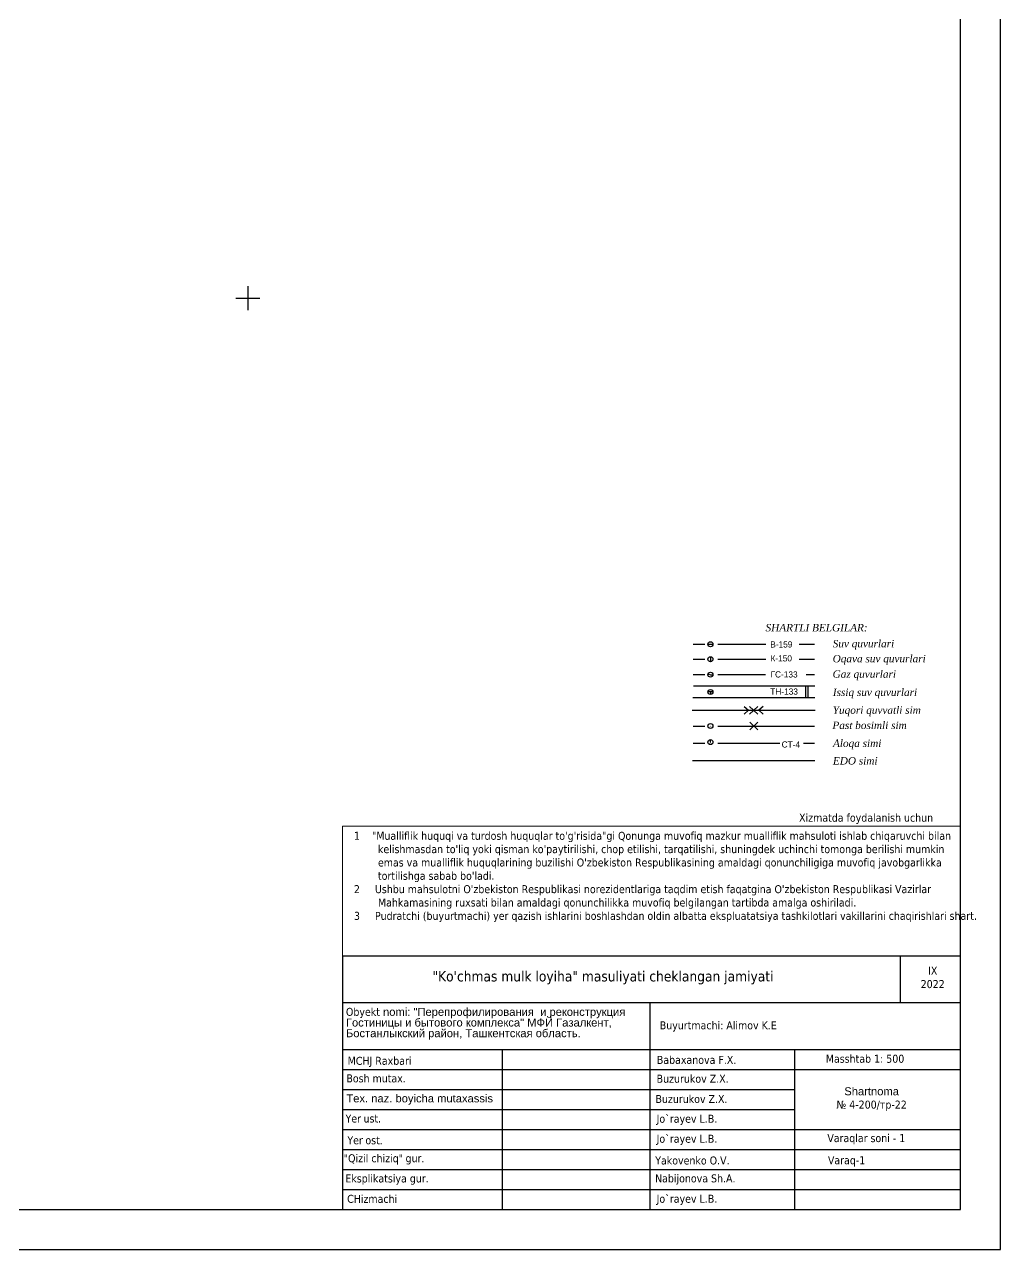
# Model space of a CAD drawing. Header units: millimetres. Extents: x 474337 to 1180020, y 4124662 to 4776603.
# Drawn here: x 946411 to 1068337, y 4124662 to 4277746 of the extents above; entities that cross this region are included whole.
import ezdxf

# ---------------------------------------------------------------- set-up
doc = ezdxf.new("R2010")
doc.units = ezdxf.units.MM
doc.layers.add('(001) Сетка', color=92, linetype='Continuous')
doc.layers.add('STAMP', color=7, linetype='Continuous')
doc.styles.add('Shtamp', font='tahoma.ttf')
doc.styles.add('STYLE1', font='timesi.ttf')
doc.linetypes.add('ZIGZAG', pattern='A,0.0001,-0.2,[131,ltypeshp.shx,S=0.2,R=0,X=-0.2,Y=0],-0.4,[131,ltypeshp.shx,S=0.2,R=180,X=0.2,Y=0],-0.2', length=0.8001)

# ---------------------------------------------------------------- blocks, each defined once
blk = doc.blocks.new('Setka')
at = {"layer": '(001) Сетка'}
for p, q in [((-1.5, 0), (1.5, 0)), ((0, 1.5), (0, -1.5))]:
    blk.add_line(p, q, dxfattribs=at)

msp = doc.modelspace()

# ---------------------------------------------------------------- linework, layer by layer
at = {"elevation": 1507990}
for points in [[(474337, 4718662), (474337, 4124662), (1068337, 4124662), (1068337, 4718662)], [(494337, 4713662), (494337, 4129662), (1063337, 4129662), (1063337, 4713662)]]:
    msp.add_lwpolyline(points, close=True, dxfattribs=at)
at = {"layer": 'STAMP', "color": 5}
for p, q in [((1029927, 4200294, 1507990), (1031391, 4200294, 1507990)), ((1033020, 4200294, 1507990), (1039012, 4200294, 1507990)), ((1043204, 4200294, 1507990), (1045113, 4200294, 1507990))]:
    msp.add_line(p, q, dxfattribs=at)
at = {"layer": 'STAMP'}
for p, q in [((1031787, 4200294, 1507990), (1032406, 4200294, 1507990)), ((1032097, 4198739, 1507990), (1032097, 4198119, 1507990)), ((1045127, 4195058, 1507990), (1029995, 4195058, 1507990)), ((1044012, 4193656, 1507990), (1044012, 4195045, 1507990)), ((1044312, 4193656, 1507990), (1044312, 4195045, 1507990)), ((1029898, 4193656, 1507990), (1045127, 4193656, 1507990)), ((1055851, 4155501, 1507990), (1055851, 4161312, 1507990))]:
    msp.add_line(p, q, dxfattribs=at)
at = {"layer": 'STAMP', "color": 22}
for p, q in [((1029927, 4198423, 1507990), (1031391, 4198423, 1507990)), ((1033021, 4198423, 1507990), (1039012, 4198423, 1507990)), ((1043204, 4198423, 1507990), (1045113, 4198423, 1507990))]:
    msp.add_line(p, q, dxfattribs=at)
at = {"layer": 'STAMP', "color": 30}
for p, q in [((1029927, 4196498, 1507990), (1031391, 4196498, 1507990)), ((1033021, 4196498, 1507990), (1038987, 4196498, 1507990)), ((1044055, 4196498, 1507990), (1045113, 4196498, 1507990))]:
    msp.add_line(p, q, dxfattribs=at)
at = {"layer": 'STAMP', "color": 1, "linetype": 'Continuous'}
for p, q in [((1029823, 4192046, 1507990), (1045183, 4192046, 1507990)), ((1036330, 4192520, 1507990), (1036842, 4192046, 1507990)), ((1036842, 4192046, 1507990), (1036330, 4191573, 1507990)), ((1036991, 4192520, 1507990), (1038015, 4191573, 1507990)), ((1038015, 4192520, 1507990), (1036991, 4191573, 1507990)), ((1038677, 4192520, 1507990), (1038164, 4192046, 1507990)), ((1038164, 4192046, 1507990), (1038677, 4191573, 1507990)), ((1029927, 4190078, 1507990), (1031396, 4190078, 1507990)), ((1033021, 4190078, 1507990), (1045113, 4190078, 1507990)), ((1037008, 4190552, 1507990), (1038032, 4189604, 1507990)), ((1038032, 4190552, 1507990), (1037008, 4189604, 1507990))]:
    msp.add_line(p, q, dxfattribs=at)
at = {"layer": 'STAMP', "color": 3}
for p, q in [((1029927, 4187941, 1507990), (1031391, 4187941, 1507990)), ((1033021, 4187941, 1507990), (1040774, 4187941, 1507990)), ((1043741, 4187941, 1507990), (1045113, 4187941, 1507990))]:
    msp.add_line(p, q, dxfattribs=at)
at = {"layer": 'STAMP', "linetype": 'Continuous', "elevation": 1507990}
for points in [[(1031844, 4194408), (1032339, 4194408)], [(1032097, 4194408), (1032097, 4194067)], [(1032097, 4188065), (1032097, 4188342)], [(1042588, 4147162), (1063337, 4147162)], [(1042588, 4139662), (1063337, 4139662)], [(986139, 4137162), (986139, 4129662)], [(1006097, 4137162), (1006097, 4129662)], [(1024531, 4137162), (1024531, 4129662)], [(1042588, 4137162), (1042588, 4129662)]]:
    msp.add_lwpolyline(points, dxfattribs=at)
at = {"layer": 'STAMP', "color": 1, "linetype": 'ZIGZAG', "elevation": 1507990}
msp.add_lwpolyline([(1029876, 4185785), (1045148, 4185785)], dxfattribs=at)
at = {"layer": 'STAMP', "linetype": 'Continuous', "lineweight": 0, "elevation": 1507990}
for points in [[(986139, 4177574), (1063337, 4177576)], [(986139, 4177574), (986139, 4161309)], [(1063337, 4161312), (1063337, 4177576)]]:
    msp.add_lwpolyline(points, dxfattribs=at)
at = {"layer": 'STAMP', "elevation": 1507990, "flags": 128}
for points in [[(1063337, 4161312), (989717, 4161312), (986139, 4161309)], [(986139, 4161309), (986139, 4137162)], [(1063337, 4129662), (1063337, 4161312)], [(1063337, 4155501), (990300, 4155501), (986139, 4155498)], [(1024531, 4155501), (1024531, 4137162)], [(986139, 4149662), (1063337, 4149662)], [(1006097, 4149662), (1006097, 4137162)], [(986139, 4147162), (1042588, 4147162)], [(986139, 4144662), (1042588, 4144662)], [(986139, 4142162), (1042588, 4142162)], [(986139, 4139662), (1042588, 4139662)], [(986139, 4137162), (1063337, 4137162)], [(986139, 4134662), (1063337, 4134662)], [(986139, 4132162), (1063337, 4132162)], [(986139, 4129662), (1063337, 4129662)]]:
    msp.add_lwpolyline(points, dxfattribs=at)
at = {"layer": 'STAMP', "elevation": 1507990}
msp.add_lwpolyline([(1042588, 4149662), (1042588, 4137162)], dxfattribs=at)
at = {"layer": 'STAMP', "linetype": 'Continuous'}
for centre in [(1032097, 4200294, 1507990), (1032097, 4198429, 1507990)]:
    msp.add_circle(centre, 310, dxfattribs=at)
at = {"layer": 'STAMP'}
for centre in [(1032095, 4196492, 1507990), (1032097, 4194334, 1507990), (1032097, 4190078, 1507990), (1032097, 4188065, 1507990)]:
    msp.add_circle(centre, 310, dxfattribs=at)
at = {"layer": 'STAMP', "linetype": 'Continuous'}
msp.add_spline([(1031785, 4196492, 1507990), (1031940, 4196544, 1507990), (1032095, 4196492, 1507990), (1032261, 4196443, 1507990), (1032405, 4196492, 1507990)], degree=3, dxfattribs=at)

# ---------------------------------------------------------------- block references
at = {"layer": '(001) Сетка', "xscale": 999.9999999813735, "yscale": 999.9999999813735, "zscale": 999.9999999813735}
msp.add_blockref('Setka', (974291, 4243540, -1510), dxfattribs=at)

# ---------------------------------------------------------------- texts
at = {"layer": 'STAMP', "linetype": 'Continuous'}
for s, height, style, p in [('SHARTLI BELGILAR:', 929.73, 'STYLE1', (1038984, 4201907, 1507990)), ('Suv quvurlari', 929.73, 'STYLE1', (1047374, 4199908, 1507990)), ('Oqava suv quvurlari ', 929.73, 'STYLE1', (1047372, 4198034, 1507990)), ('Gaz quvurlari', 929.73, 'STYLE1', (1047366, 4196106, 1507990)), ('Issiq suv quvurlari ', 929.73, 'STYLE1', (1047394, 4193830, 1507990)), ('Yuqori quvvatli sim', 929.73, 'STYLE1', (1047383, 4191604, 1507990)), ('Past bosimli sim', 929.73, 'STYLE1', (1047340, 4189702, 1507990)), ('Aloqa simi', 929.7, 'STYLE1', (1047411, 4187458, 1507990)), ('EDO simi', 929.7, 'STYLE1', (1047400, 4185266, 1507990)), ('"Ko\'chmas mulk loyiha" masuliyati cheklangan jamiyati', 1300, 'Shtamp', (997368, 4158160, 1507990)), ('Buyurtmachi: Alimov K.E  ', 1000, 'Shtamp', (1025769, 4152178, 1507990)), ('Babaxanova F.X.', 1000, 'Shtamp', (1025407, 4147859, 1507990)), ('Buzurukov Z.X.', 1000, 'Shtamp', (1025376, 4145502, 1507990)), ('Buzurukov Z.X.', 1000, 'Shtamp', (1025230, 4142974, 1507990)), ('Jo`rayev L.B.', 1000, 'Shtamp', (1025376, 4140502, 1507990)), ('Jo`rayev L.B.', 1000, 'Shtamp', (1025376, 4138002, 1507990)), ('Yakovenko O.V.', 1000, 'Shtamp', (1025204, 4135287, 1507990)), ('Nabijonova Sh.A.', 1000, 'Shtamp', (1025181, 4133052, 1507990)), ('Jo`rayev L.B.', 1000, 'Shtamp', (1025376, 4130502, 1507990))]:
    msp.add_text(s, height=height, dxfattribs=dict(at, style=style)).set_placement(p)
for s, p in [('В-159', (1039576, 4199889, 1507990)), ('К-150', (1039610, 4198150, 1507990)), ('ГС-133', (1039610, 4196143, 1507990)), ('ТН-133', (1039577, 4193997, 1507990)), ('СТ-4', (1040998, 4187383, 1507990))]:
    msp.add_text(s, height=774.8, dxfattribs=at).set_placement(p)
at = {"layer": 'STAMP', "style": 'Shtamp'}
msp.add_text('Xizmatda foydalanish uchun', height=1000, dxfattribs=at).set_placement((1043173, 4178124, 1507990))
at = {"layer": 'STAMP', "char_height": 387, "width": 203.38, "attachment_point": 1, "rotation": 90.92037}
for insert in [(1031910, 4189835, 1507990), (1031910, 4187806, 1507990)]:
    msp.add_mtext('>', dxfattribs=dict(at, insert=insert))
at = {"layer": 'STAMP', "insert": (986566, 4176860, 1507990), "char_height": 1000, "width": 76770.85, "attachment_point": 1}
msp.add_mtext('\\pi-3000,l4000,t4000;{\\fTahoma|b0|i0|c0|p34;1    "Mualliflik huquqi\\fTahoma|b0|i0|c204|p34; \\fTahoma|b0|i0|c0|p34;va turdosh huquqlar to\'g\'risida"gi Qonunga muvofiq mazkur mualliflik mahsuloti ishlab chiqaruvchi bilan kelishmasdan to\'liq yoki qisman ko\'paytirilishi\\fTahoma|b0|i0|c204|p34;, \\fTahoma|b0|i0|c0|p34;chop etilishi, tarqatilishi, shuningdek uchinchi tomonga berilishi mumkin emas va mualliflik huquqlarining buzilishi O\'zbekiston Respublikasining amaldagi qonunchiligiga muvofiq javobgarlikka tortilishga sabab bo\'ladi.\\P2     Ushbu mahsulotni O\'zbekiston Respublikasi norezidentlariga taqdim etish faqatgina O\'zbekiston Respublikasi Vazirlar Mahkamasining ruxsati bilan amaldagi qonunchilikka muvofiq belgilangan tartibda amalga oshiriladi.\\P3     Pudratchi (buyurtmachi) yer\\fTahoma|b0|i0|c204|p34; \\fTahoma|b0|i0|c0|p34;qazish ishlarini boshlashdan oldin albatta ekspluatatsiya tashkilotlari vakillarini chaqirishlari shart.}', dxfattribs=at)
at = {"layer": 'STAMP', "char_height": 1000, "style": 'Shtamp'}
for s, insert, width, attachment_point in [('IX\\P2022', (1059870, 4159999, 1507990), 3860, 2), ('MCHJ Raxbari', (986782, 4148742, 1507990), 82827.3, 1), ('Masshtab 1: 500', (1046516, 4149001, 1507990), 21587.72, 1), ('Bosh mutax.', (986621, 4146549, 1507990), 82990, 1), ('{\\fArial|b0|i0|c0|p34;Tex\\fArial|b0|i0|c204|p34;. \\fArial|b0|i0|c0|p34;naz. boyicha mutaxassis}', (986621, 4144049, 1507990), 82990, 1), ('{\\fArial|b0|i0|c204|p34;Shartnoma \\P}№ 4-200/тр-22', (1052238, 4143459, 1507990), 12110, 5), ('Yer{\\T0.75; }ust.', (986514, 4141532, 1507990), 92200, 1), ('Yer{\\T0.75; }ost.', (986748, 4138814, 1507990), 91970, 1), ('Varaqlar soni - 1', (1046706, 4139083, 1507990), 25230, 1), ('"Qizil chiziq"{\\T0.75; }gur.', (986288, 4136566, 1507990), 10036.01, 1), ('Varaq-1\\P ', (1046780, 4136317, 1507990), 27630, 1), ('Eksplikatsiya gur.', (986494, 4134041, 1507990), 87448.01, 1), ('CHizmachi', (986714, 4131492, 1507990), 87175.72, 1)]:
    msp.add_mtext(s, dxfattribs=dict(at, insert=insert, width=width, attachment_point=attachment_point))
at = {"layer": 'STAMP', "insert": (986565, 4154860, 1507990), "char_height": 1000, "width": 37958.3, "attachment_point": 1, "line_spacing_factor": 0.79998, "style": 'Shtamp'}
msp.add_mtext('Obyekt{\\fArial|b0|i0|c204|p34; \\fArial|b0|i0|c0|p34;nomi\\fArial|b0|i0|c204|p34;:\\fArial|b0|i0|c0|p34; \\fArial|b0|i0|c204|p34;"Перепрофилирования  и реконструкция Гостиницы и бытового комплекса" МФЙ Газалкент, Бостанлыкский район, Ташкентская область.}', dxfattribs=at)

doc.saveas('drawing.dxf')
